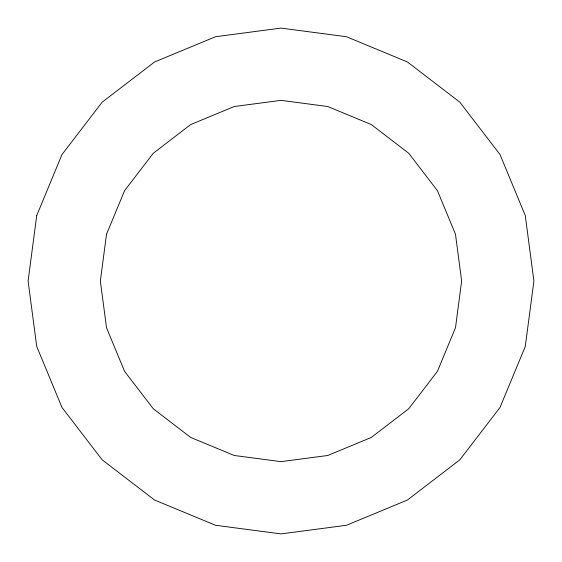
<?xml version="1.0" encoding="UTF-8"?>
<svg xmlns="http://www.w3.org/2000/svg" width="562" height="562" viewBox="0 0 562 562"><rect width="100%" height="100%" fill="white"/><g stroke="black" fill="none" stroke-linecap="round" stroke-linejoin="round"><path stroke-width="0.84" d="M36.72 215.548L28.1 281L36.72 346.452L61.982 407.45L102.172 459.828L154.55 500.018L215.548 525.28L281 533.9L346.452 525.28L407.45 500.018L459.828 459.828L500.018 407.45L525.28 346.452L533.9 281L525.28 215.548L500.018 154.55L459.828 102.172L407.45 61.982L346.452 36.72L281 28.1L215.548 36.72L154.55 61.982L102.172 102.172L61.982 154.55L36.72 215.548M106.513 234.249L100.359 281L106.513 327.751L124.56 371.32L153.264 408.736L190.68 437.44L234.249 455.487L281 461.641L327.751 455.487L371.32 437.44L408.736 408.736L437.44 371.32L455.487 327.751L461.641 281L455.487 234.249L437.44 190.68L408.736 153.264L371.32 124.56L327.751 106.513L281 100.359L234.249 106.513L190.68 124.56L153.264 153.264L124.56 190.68L106.513 234.249"/></g></svg>
